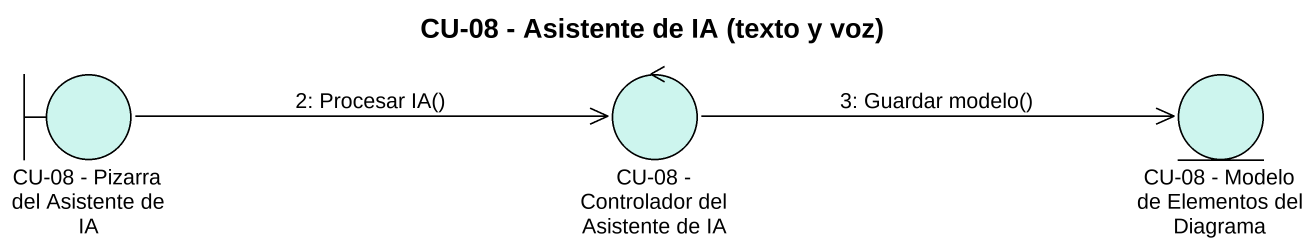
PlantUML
@startuml
title CU-08 - Asistente de IA (texto y voz)
boundary "CU-08 - Pizarra del Asistente de IA" as CU_08_Pizarra_del_Asistente #CDF5EE
control "CU-08 - Controlador del Asistente de IA" as CU_08_Controlador_del #CDF5EE
entity "CU-08 - Modelo de Elementos del Diagrama" as CU_08_Modelo_de_Elementos #CDF5EE
CU_08_Pizarra_del_Asistente -right-> CU_08_Controlador_del : 2: Procesar IA()
CU_08_Controlador_del -right-> CU_08_Modelo_de_Elementos : 3: Guardar modelo()
@enduml
